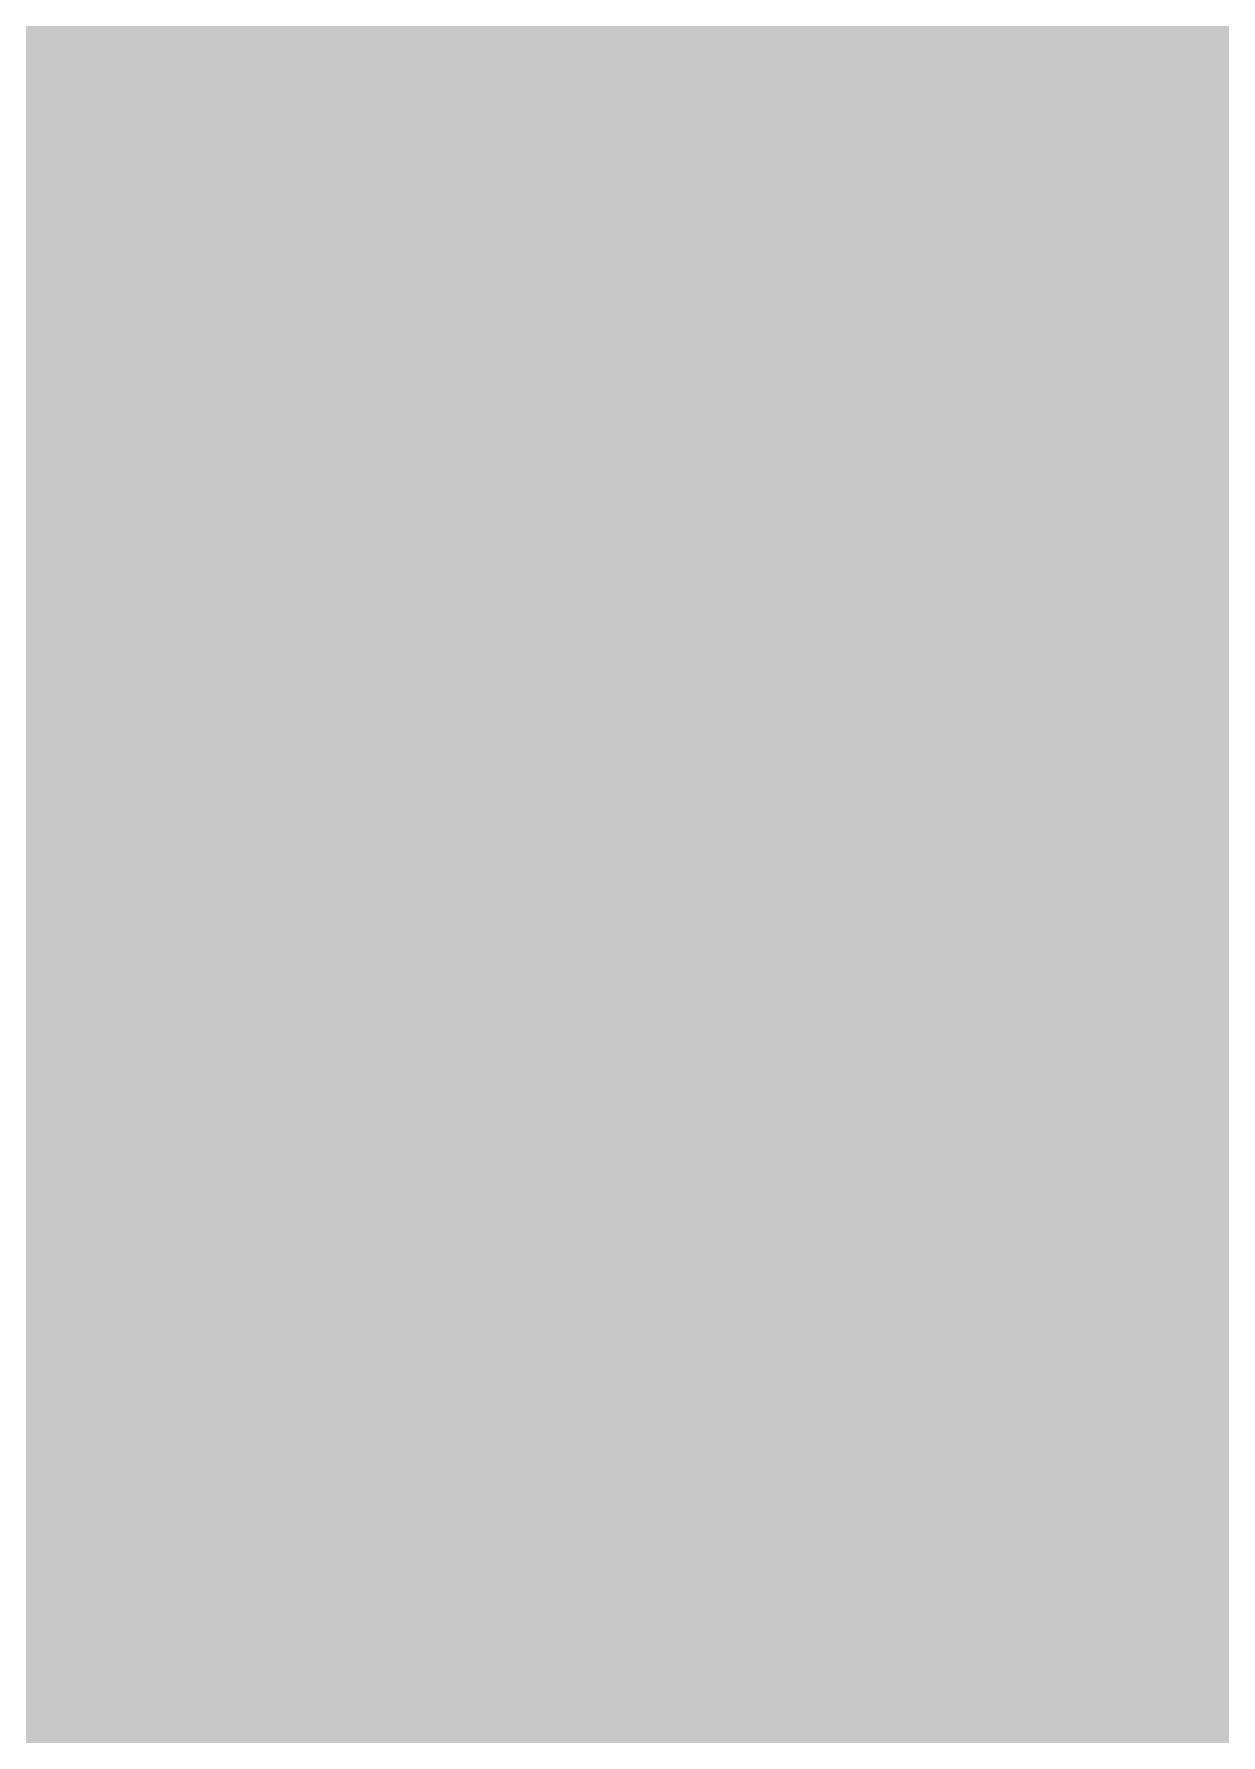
# Model space of a CAD drawing. Header units: inches. Extents: x 0 to 841, y 0 to 594.
# Drawn here: x 790.4598 to 790.6852, y 499.8182 to 500.1413 of the extents above; entities that cross this region are included whole.
import ezdxf

# ---------------------------------------------------------------- set-up
doc = ezdxf.new("R2010")
doc.units = ezdxf.units.IN
doc.layers.add('Sheet', color=255, linetype='Continuous')

msp = doc.modelspace()

# ---------------------------------------------------------------- linework, layer by layer
at = {"layer": 'Sheet'}
for points in [[(790.51485, 500.52496, 0.29972, 0.29972, 0), (790.55976, 500.48004, 0.29972, 0.29972, 0), (790.55976, 500.48004, 0.29972, 0.29972, 0), (790.60468, 500.43512, 0.29972, 0.29972, 0), (790.60468, 500.3902, 0.29972, 0.29972, 0), (790.64959, 500.3902, 0.29972, 0.29972, 0), (790.64959, 500.34528, 0.29972, 0.29972, 0), (790.64959, 500.30036, 0.29972, 0.29972, 0), (790.69451, 500.25545, 0.29972, 0.29972, 0), (790.69451, 500.25545, 0.29972, 0.29972, 0), (790.69451, 500.21053, 0.29972, 0.29972, 0), (790.73942, 500.16561, 0.29972, 0.29972, 0), (790.73942, 500.12069, 0.29972, 0.29972, 0), (790.73942, 500.07577, 0.29972, 0.29972, 0), (790.73942, 500.07577, 0.29972, 0.29972, 0), (790.73942, 500.03085, 0.29972, 0.29972, 0), (790.73942, 499.98594, 0.29972, 0.29972, 0)], [(790.51485, 500.52496, 0.29972, 0.29972, 0), (790.55976, 500.48004, 0.29972, 0.29972, 0), (790.55976, 500.48004, 0.29972, 0.29972, 0), (790.60468, 500.43512, 0.29972, 0.29972, 0), (790.60468, 500.3902, 0.29972, 0.29972, 0), (790.64959, 500.3902, 0.29972, 0.29972, 0), (790.64959, 500.34528, 0.29972, 0.29972, 0), (790.64959, 500.30036, 0.29972, 0.29972, 0), (790.69451, 500.25545, 0.29972, 0.29972, 0), (790.69451, 500.25545, 0.29972, 0.29972, 0), (790.69451, 500.21053, 0.29972, 0.29972, 0), (790.73942, 500.16561, 0.29972, 0.29972, 0), (790.73942, 500.12069, 0.29972, 0.29972, 0), (790.73942, 500.07577, 0.29972, 0.29972, 0), (790.73942, 500.07577, 0.29972, 0.29972, 0), (790.73942, 500.03085, 0.29972, 0.29972, 0), (790.73942, 499.98594, 0.29972, 0.29972, 0)], [(790.51485, 500.52496, 0.29972, 0.29972, 0), (790.55976, 500.48004, 0.29972, 0.29972, 0), (790.55976, 500.48004, 0.29972, 0.29972, 0), (790.60468, 500.43512, 0.29972, 0.29972, 0), (790.60468, 500.3902, 0.29972, 0.29972, 0), (790.64959, 500.3902, 0.29972, 0.29972, 0), (790.64959, 500.34528, 0.29972, 0.29972, 0), (790.64959, 500.30036, 0.29972, 0.29972, 0), (790.69451, 500.25545, 0.29972, 0.29972, 0), (790.69451, 500.25545, 0.29972, 0.29972, 0), (790.69451, 500.21053, 0.29972, 0.29972, 0), (790.73942, 500.16561, 0.29972, 0.29972, 0), (790.73942, 500.12069, 0.29972, 0.29972, 0), (790.73942, 500.07577, 0.29972, 0.29972, 0), (790.73942, 500.07577, 0.29972, 0.29972, 0), (790.73942, 500.03085, 0.29972, 0.29972, 0), (790.73942, 499.98594, 0.29972, 0.29972, 0)], [(790.51485, 500.52496, 0.29972, 0.29972, 0), (790.55976, 500.48004, 0.29972, 0.29972, 0), (790.55976, 500.48004, 0.29972, 0.29972, 0), (790.60468, 500.43512, 0.29972, 0.29972, 0), (790.60468, 500.3902, 0.29972, 0.29972, 0), (790.64959, 500.3902, 0.29972, 0.29972, 0), (790.64959, 500.34528, 0.29972, 0.29972, 0), (790.64959, 500.30036, 0.29972, 0.29972, 0), (790.69451, 500.25545, 0.29972, 0.29972, 0), (790.69451, 500.25545, 0.29972, 0.29972, 0), (790.69451, 500.21053, 0.29972, 0.29972, 0), (790.73942, 500.16561, 0.29972, 0.29972, 0), (790.73942, 500.12069, 0.29972, 0.29972, 0), (790.73942, 500.07577, 0.29972, 0.29972, 0), (790.73942, 500.07577, 0.29972, 0.29972, 0), (790.73942, 500.03085, 0.29972, 0.29972, 0), (790.73942, 499.98594, 0.29972, 0.29972, 0)], [(790.51485, 500.52496, 0.29972, 0.29972, 0), (790.55976, 500.48004, 0.29972, 0.29972, 0), (790.55976, 500.48004, 0.29972, 0.29972, 0), (790.60468, 500.43512, 0.29972, 0.29972, 0), (790.60468, 500.3902, 0.29972, 0.29972, 0), (790.64959, 500.3902, 0.29972, 0.29972, 0), (790.64959, 500.34528, 0.29972, 0.29972, 0), (790.64959, 500.30036, 0.29972, 0.29972, 0), (790.69451, 500.25545, 0.29972, 0.29972, 0), (790.69451, 500.25545, 0.29972, 0.29972, 0), (790.69451, 500.21053, 0.29972, 0.29972, 0), (790.73942, 500.16561, 0.29972, 0.29972, 0), (790.73942, 500.12069, 0.29972, 0.29972, 0), (790.73942, 500.07577, 0.29972, 0.29972, 0), (790.73942, 500.07577, 0.29972, 0.29972, 0), (790.73942, 500.03085, 0.29972, 0.29972, 0), (790.73942, 499.98594, 0.29972, 0.29972, 0)], [(790.51485, 500.52496, 0.29972, 0.29972, 0), (790.55976, 500.48004, 0.29972, 0.29972, 0), (790.55976, 500.48004, 0.29972, 0.29972, 0), (790.60468, 500.43512, 0.29972, 0.29972, 0), (790.60468, 500.3902, 0.29972, 0.29972, 0), (790.64959, 500.3902, 0.29972, 0.29972, 0), (790.64959, 500.34528, 0.29972, 0.29972, 0), (790.64959, 500.30036, 0.29972, 0.29972, 0), (790.69451, 500.25545, 0.29972, 0.29972, 0), (790.69451, 500.25545, 0.29972, 0.29972, 0), (790.69451, 500.21053, 0.29972, 0.29972, 0), (790.73942, 500.16561, 0.29972, 0.29972, 0), (790.73942, 500.12069, 0.29972, 0.29972, 0), (790.73942, 500.07577, 0.29972, 0.29972, 0), (790.73942, 500.07577, 0.29972, 0.29972, 0), (790.73942, 500.03085, 0.29972, 0.29972, 0), (790.73942, 499.98594, 0.29972, 0.29972, 0)], [(790.29027, 500.3902, 0.29972, 0.29972, 0), (790.33518, 500.3902, 0.29972, 0.29972, 0), (790.33518, 500.34528, 0.29972, 0.29972, 0), (790.33518, 500.34528, 0.29972, 0.29972, 0), (790.3801, 500.34528, 0.29972, 0.29972, 0), (790.3801, 500.30036, 0.29972, 0.29972, 0), (790.3801, 500.30036, 0.29972, 0.29972, 0), (790.42502, 500.30036, 0.29972, 0.29972, 0), (790.42502, 500.25545, 0.29972, 0.29972, 0), (790.42502, 500.25545, 0.29972, 0.29972, 0), (790.46993, 500.21053, 0.29972, 0.29972, 0), (790.46993, 500.21053, 0.29972, 0.29972, 0), (790.46993, 500.16561, 0.29972, 0.29972, 0), (790.46993, 500.16561, 0.29972, 0.29972, 0), (790.46993, 500.12069, 0.29972, 0.29972, 0), (790.51485, 500.12069, 0.29972, 0.29972, 0), (790.51485, 500.07577, 0.29972, 0.29972, 0), (790.51485, 500.07577, 0.29972, 0.29972, 0), (790.51485, 500.03085, 0.29972, 0.29972, 0), (790.51485, 500.03085, 0.29972, 0.29972, 0), (790.51485, 499.98594, 0.29972, 0.29972, 0)], [(790.29027, 500.3902, 0.29972, 0.29972, 0), (790.33518, 500.3902, 0.29972, 0.29972, 0), (790.33518, 500.34528, 0.29972, 0.29972, 0), (790.33518, 500.34528, 0.29972, 0.29972, 0), (790.3801, 500.34528, 0.29972, 0.29972, 0), (790.3801, 500.30036, 0.29972, 0.29972, 0), (790.3801, 500.30036, 0.29972, 0.29972, 0), (790.42502, 500.30036, 0.29972, 0.29972, 0), (790.42502, 500.25545, 0.29972, 0.29972, 0), (790.42502, 500.25545, 0.29972, 0.29972, 0), (790.46993, 500.21053, 0.29972, 0.29972, 0), (790.46993, 500.21053, 0.29972, 0.29972, 0), (790.46993, 500.16561, 0.29972, 0.29972, 0), (790.46993, 500.16561, 0.29972, 0.29972, 0), (790.46993, 500.12069, 0.29972, 0.29972, 0), (790.51485, 500.12069, 0.29972, 0.29972, 0), (790.51485, 500.07577, 0.29972, 0.29972, 0), (790.51485, 500.07577, 0.29972, 0.29972, 0), (790.51485, 500.03085, 0.29972, 0.29972, 0), (790.51485, 500.03085, 0.29972, 0.29972, 0), (790.51485, 499.98594, 0.29972, 0.29972, 0)], [(790.29027, 500.3902, 0.29972, 0.29972, 0), (790.33518, 500.3902, 0.29972, 0.29972, 0), (790.33518, 500.34528, 0.29972, 0.29972, 0), (790.33518, 500.34528, 0.29972, 0.29972, 0), (790.3801, 500.34528, 0.29972, 0.29972, 0), (790.3801, 500.30036, 0.29972, 0.29972, 0), (790.3801, 500.30036, 0.29972, 0.29972, 0), (790.42502, 500.30036, 0.29972, 0.29972, 0), (790.42502, 500.25545, 0.29972, 0.29972, 0), (790.42502, 500.25545, 0.29972, 0.29972, 0), (790.46993, 500.21053, 0.29972, 0.29972, 0), (790.46993, 500.21053, 0.29972, 0.29972, 0), (790.46993, 500.16561, 0.29972, 0.29972, 0), (790.46993, 500.16561, 0.29972, 0.29972, 0), (790.46993, 500.12069, 0.29972, 0.29972, 0), (790.51485, 500.12069, 0.29972, 0.29972, 0), (790.51485, 500.07577, 0.29972, 0.29972, 0), (790.51485, 500.07577, 0.29972, 0.29972, 0), (790.51485, 500.03085, 0.29972, 0.29972, 0), (790.51485, 500.03085, 0.29972, 0.29972, 0), (790.51485, 499.98594, 0.29972, 0.29972, 0)], [(790.29027, 500.3902, 0.29972, 0.29972, 0), (790.33518, 500.3902, 0.29972, 0.29972, 0), (790.33518, 500.34528, 0.29972, 0.29972, 0), (790.33518, 500.34528, 0.29972, 0.29972, 0), (790.3801, 500.34528, 0.29972, 0.29972, 0), (790.3801, 500.30036, 0.29972, 0.29972, 0), (790.3801, 500.30036, 0.29972, 0.29972, 0), (790.42502, 500.30036, 0.29972, 0.29972, 0), (790.42502, 500.25545, 0.29972, 0.29972, 0), (790.42502, 500.25545, 0.29972, 0.29972, 0), (790.46993, 500.21053, 0.29972, 0.29972, 0), (790.46993, 500.21053, 0.29972, 0.29972, 0), (790.46993, 500.16561, 0.29972, 0.29972, 0), (790.46993, 500.16561, 0.29972, 0.29972, 0), (790.46993, 500.12069, 0.29972, 0.29972, 0), (790.51485, 500.12069, 0.29972, 0.29972, 0), (790.51485, 500.07577, 0.29972, 0.29972, 0), (790.51485, 500.07577, 0.29972, 0.29972, 0), (790.51485, 500.03085, 0.29972, 0.29972, 0), (790.51485, 500.03085, 0.29972, 0.29972, 0), (790.51485, 499.98594, 0.29972, 0.29972, 0)], [(790.24535, 500.43512, 0.09906, 0.09906, 0), (790.29027, 500.3902, 0.09906, 0.09906, 0), (790.29027, 500.3902, 0.09906, 0.09906, 0), (790.33518, 500.3902, 0.09906, 0.09906, 0), (790.33518, 500.34528, 0.09906, 0.09906, 0), (790.33518, 500.34528, 0.09906, 0.09906, 0), (790.3801, 500.34528, 0.09906, 0.09906, 0), (790.3801, 500.30036, 0.09906, 0.09906, 0), (790.3801, 500.30036, 0.09906, 0.09906, 0), (790.42502, 500.30036, 0.09906, 0.09906, 0), (790.42502, 500.25545, 0.09906, 0.09906, 0), (790.42502, 500.25545, 0.09906, 0.09906, 0), (790.46993, 500.21053, 0.09906, 0.09906, 0), (790.46993, 500.21053, 0.09906, 0.09906, 0), (790.46993, 500.16561, 0.09906, 0.09906, 0), (790.46993, 500.16561, 0.09906, 0.09906, 0), (790.46993, 500.12069, 0.09906, 0.09906, 0), (790.51485, 500.12069, 0.09906, 0.09906, 0), (790.51485, 500.07577, 0.09906, 0.09906, 0), (790.51485, 500.07577, 0.09906, 0.09906, 0), (790.51485, 500.03085, 0.09906, 0.09906, 0), (790.51485, 500.03085, 0.09906, 0.09906, 0), (790.51485, 499.98594, 0.09906, 0.09906, 0)], [(790.24535, 500.43512, 0.09906, 0.09906, 0), (790.29027, 500.3902, 0.09906, 0.09906, 0), (790.29027, 500.3902, 0.09906, 0.09906, 0), (790.33518, 500.3902, 0.09906, 0.09906, 0), (790.33518, 500.34528, 0.09906, 0.09906, 0), (790.33518, 500.34528, 0.09906, 0.09906, 0), (790.3801, 500.34528, 0.09906, 0.09906, 0), (790.3801, 500.30036, 0.09906, 0.09906, 0), (790.3801, 500.30036, 0.09906, 0.09906, 0), (790.42502, 500.30036, 0.09906, 0.09906, 0), (790.42502, 500.25545, 0.09906, 0.09906, 0), (790.42502, 500.25545, 0.09906, 0.09906, 0), (790.46993, 500.21053, 0.09906, 0.09906, 0), (790.46993, 500.21053, 0.09906, 0.09906, 0), (790.46993, 500.16561, 0.09906, 0.09906, 0), (790.46993, 500.16561, 0.09906, 0.09906, 0), (790.46993, 500.12069, 0.09906, 0.09906, 0), (790.51485, 500.12069, 0.09906, 0.09906, 0), (790.51485, 500.07577, 0.09906, 0.09906, 0), (790.51485, 500.07577, 0.09906, 0.09906, 0), (790.51485, 500.03085, 0.09906, 0.09906, 0), (790.51485, 500.03085, 0.09906, 0.09906, 0), (790.51485, 499.98594, 0.09906, 0.09906, 0)], [(790.24535, 500.43512, 0.09906, 0.09906, 0), (790.29027, 500.3902, 0.09906, 0.09906, 0), (790.29027, 500.3902, 0.09906, 0.09906, 0), (790.33518, 500.3902, 0.09906, 0.09906, 0), (790.33518, 500.34528, 0.09906, 0.09906, 0), (790.33518, 500.34528, 0.09906, 0.09906, 0), (790.3801, 500.34528, 0.09906, 0.09906, 0), (790.3801, 500.30036, 0.09906, 0.09906, 0), (790.3801, 500.30036, 0.09906, 0.09906, 0), (790.42502, 500.30036, 0.09906, 0.09906, 0), (790.42502, 500.25545, 0.09906, 0.09906, 0), (790.42502, 500.25545, 0.09906, 0.09906, 0), (790.46993, 500.21053, 0.09906, 0.09906, 0), (790.46993, 500.21053, 0.09906, 0.09906, 0), (790.46993, 500.16561, 0.09906, 0.09906, 0), (790.46993, 500.16561, 0.09906, 0.09906, 0), (790.46993, 500.12069, 0.09906, 0.09906, 0), (790.51485, 500.12069, 0.09906, 0.09906, 0), (790.51485, 500.07577, 0.09906, 0.09906, 0), (790.51485, 500.07577, 0.09906, 0.09906, 0), (790.51485, 500.03085, 0.09906, 0.09906, 0), (790.51485, 500.03085, 0.09906, 0.09906, 0), (790.51485, 499.98594, 0.09906, 0.09906, 0)], [(790.24535, 500.43512, 0.09906, 0.09906, 0), (790.29027, 500.3902, 0.09906, 0.09906, 0), (790.29027, 500.3902, 0.09906, 0.09906, 0), (790.33518, 500.3902, 0.09906, 0.09906, 0), (790.33518, 500.34528, 0.09906, 0.09906, 0), (790.33518, 500.34528, 0.09906, 0.09906, 0), (790.3801, 500.34528, 0.09906, 0.09906, 0), (790.3801, 500.30036, 0.09906, 0.09906, 0), (790.3801, 500.30036, 0.09906, 0.09906, 0), (790.42502, 500.30036, 0.09906, 0.09906, 0), (790.42502, 500.25545, 0.09906, 0.09906, 0), (790.42502, 500.25545, 0.09906, 0.09906, 0), (790.46993, 500.21053, 0.09906, 0.09906, 0), (790.46993, 500.21053, 0.09906, 0.09906, 0), (790.46993, 500.16561, 0.09906, 0.09906, 0), (790.46993, 500.16561, 0.09906, 0.09906, 0), (790.46993, 500.12069, 0.09906, 0.09906, 0), (790.51485, 500.12069, 0.09906, 0.09906, 0), (790.51485, 500.07577, 0.09906, 0.09906, 0), (790.51485, 500.07577, 0.09906, 0.09906, 0), (790.51485, 500.03085, 0.09906, 0.09906, 0), (790.51485, 500.03085, 0.09906, 0.09906, 0), (790.51485, 499.98594, 0.09906, 0.09906, 0)], [(790.60468, 500.43512, 0.09906, 0.09906, 0), (790.60468, 500.3902, 0.09906, 0.09906, 0), (790.64959, 500.3902, 0.09906, 0.09906, 0), (790.64959, 500.34528, 0.09906, 0.09906, 0), (790.64959, 500.30036, 0.09906, 0.09906, 0), (790.69451, 500.25545, 0.09906, 0.09906, 0), (790.69451, 500.25545, 0.09906, 0.09906, 0), (790.69451, 500.21053, 0.09906, 0.09906, 0), (790.73942, 500.16561, 0.09906, 0.09906, 0), (790.73942, 500.12069, 0.09906, 0.09906, 0), (790.73942, 500.07577, 0.09906, 0.09906, 0), (790.73942, 500.07577, 0.09906, 0.09906, 0), (790.73942, 500.03085, 0.09906, 0.09906, 0), (790.73942, 499.98594, 0.09906, 0.09906, 0)], [(790.60468, 500.43512, 0.09906, 0.09906, 0), (790.60468, 500.3902, 0.09906, 0.09906, 0), (790.64959, 500.3902, 0.09906, 0.09906, 0), (790.64959, 500.34528, 0.09906, 0.09906, 0), (790.64959, 500.30036, 0.09906, 0.09906, 0), (790.69451, 500.25545, 0.09906, 0.09906, 0), (790.69451, 500.25545, 0.09906, 0.09906, 0), (790.69451, 500.21053, 0.09906, 0.09906, 0), (790.73942, 500.16561, 0.09906, 0.09906, 0), (790.73942, 500.12069, 0.09906, 0.09906, 0), (790.73942, 500.07577, 0.09906, 0.09906, 0), (790.73942, 500.07577, 0.09906, 0.09906, 0), (790.73942, 500.03085, 0.09906, 0.09906, 0), (790.73942, 499.98594, 0.09906, 0.09906, 0)], [(790.60468, 500.43512, 0.09906, 0.09906, 0), (790.60468, 500.3902, 0.09906, 0.09906, 0), (790.64959, 500.3902, 0.09906, 0.09906, 0), (790.64959, 500.34528, 0.09906, 0.09906, 0), (790.64959, 500.30036, 0.09906, 0.09906, 0), (790.69451, 500.25545, 0.09906, 0.09906, 0), (790.69451, 500.25545, 0.09906, 0.09906, 0), (790.69451, 500.21053, 0.09906, 0.09906, 0), (790.73942, 500.16561, 0.09906, 0.09906, 0), (790.73942, 500.12069, 0.09906, 0.09906, 0), (790.73942, 500.07577, 0.09906, 0.09906, 0), (790.73942, 500.07577, 0.09906, 0.09906, 0), (790.73942, 500.03085, 0.09906, 0.09906, 0), (790.73942, 499.98594, 0.09906, 0.09906, 0)], [(790.60468, 500.43512, 0.09906, 0.09906, 0), (790.60468, 500.3902, 0.09906, 0.09906, 0), (790.64959, 500.3902, 0.09906, 0.09906, 0), (790.64959, 500.34528, 0.09906, 0.09906, 0), (790.64959, 500.30036, 0.09906, 0.09906, 0), (790.69451, 500.25545, 0.09906, 0.09906, 0), (790.69451, 500.25545, 0.09906, 0.09906, 0), (790.69451, 500.21053, 0.09906, 0.09906, 0), (790.73942, 500.16561, 0.09906, 0.09906, 0), (790.73942, 500.12069, 0.09906, 0.09906, 0), (790.73942, 500.07577, 0.09906, 0.09906, 0), (790.73942, 500.07577, 0.09906, 0.09906, 0), (790.73942, 500.03085, 0.09906, 0.09906, 0), (790.73942, 499.98594, 0.09906, 0.09906, 0)], [(790.60468, 500.43512, 0.09906, 0.09906, 0), (790.60468, 500.3902, 0.09906, 0.09906, 0), (790.64959, 500.3902, 0.09906, 0.09906, 0), (790.64959, 500.34528, 0.09906, 0.09906, 0), (790.64959, 500.30036, 0.09906, 0.09906, 0), (790.69451, 500.25545, 0.09906, 0.09906, 0), (790.69451, 500.25545, 0.09906, 0.09906, 0), (790.69451, 500.21053, 0.09906, 0.09906, 0), (790.73942, 500.16561, 0.09906, 0.09906, 0), (790.73942, 500.12069, 0.09906, 0.09906, 0), (790.73942, 500.07577, 0.09906, 0.09906, 0), (790.73942, 500.07577, 0.09906, 0.09906, 0), (790.73942, 500.03085, 0.09906, 0.09906, 0), (790.73942, 499.98594, 0.09906, 0.09906, 0)], [(790.60468, 500.43512, 0.09906, 0.09906, 0), (790.60468, 500.3902, 0.09906, 0.09906, 0), (790.64959, 500.3902, 0.09906, 0.09906, 0), (790.64959, 500.34528, 0.09906, 0.09906, 0), (790.64959, 500.30036, 0.09906, 0.09906, 0), (790.69451, 500.25545, 0.09906, 0.09906, 0), (790.69451, 500.25545, 0.09906, 0.09906, 0), (790.69451, 500.21053, 0.09906, 0.09906, 0), (790.73942, 500.16561, 0.09906, 0.09906, 0), (790.73942, 500.12069, 0.09906, 0.09906, 0), (790.73942, 500.07577, 0.09906, 0.09906, 0), (790.73942, 500.07577, 0.09906, 0.09906, 0), (790.73942, 500.03085, 0.09906, 0.09906, 0), (790.73942, 499.98594, 0.09906, 0.09906, 0)], [(790.02077, 499.98594, 0.7493, 0.7493, 0), (790.02077, 499.98594, 0.7493, 0.7493, 0), (795.00641, 499.98594, 0.7493, 0.7493, 0)], [(790.51485, 499.98594, 0.29972, 0.29972, 0), (790.51485, 499.94102, 0.29972, 0.29972, 0), (790.51485, 499.94102, 0.29972, 0.29972, 0), (790.51485, 499.8961, 0.29972, 0.29972, 0), (790.51485, 499.8961, 0.29972, 0.29972, 0), (790.51485, 499.85118, 0.29972, 0.29972, 0), (790.46993, 499.85118, 0.29972, 0.29972, 0), (790.46993, 499.80626, 0.29972, 0.29972, 0), (790.46993, 499.80626, 0.29972, 0.29972, 0), (790.46993, 499.76134, 0.29972, 0.29972, 0), (790.46993, 499.76134, 0.29972, 0.29972, 0), (790.42502, 499.71643, 0.29972, 0.29972, 0), (790.42502, 499.71643, 0.29972, 0.29972, 0), (790.42502, 499.67151, 0.29972, 0.29972, 0), (790.3801, 499.67151, 0.29972, 0.29972, 0), (790.3801, 499.67151, 0.29972, 0.29972, 0), (790.3801, 499.62659, 0.29972, 0.29972, 0)], [(790.51485, 499.98594, 0.29972, 0.29972, 0), (790.51485, 499.94102, 0.29972, 0.29972, 0), (790.51485, 499.94102, 0.29972, 0.29972, 0), (790.51485, 499.8961, 0.29972, 0.29972, 0), (790.51485, 499.8961, 0.29972, 0.29972, 0), (790.51485, 499.85118, 0.29972, 0.29972, 0), (790.46993, 499.85118, 0.29972, 0.29972, 0), (790.46993, 499.80626, 0.29972, 0.29972, 0), (790.46993, 499.80626, 0.29972, 0.29972, 0), (790.46993, 499.76134, 0.29972, 0.29972, 0), (790.46993, 499.76134, 0.29972, 0.29972, 0), (790.42502, 499.71643, 0.29972, 0.29972, 0), (790.42502, 499.71643, 0.29972, 0.29972, 0), (790.42502, 499.67151, 0.29972, 0.29972, 0), (790.3801, 499.67151, 0.29972, 0.29972, 0), (790.3801, 499.67151, 0.29972, 0.29972, 0), (790.3801, 499.62659, 0.29972, 0.29972, 0)], [(790.51485, 499.98594, 0.29972, 0.29972, 0), (790.51485, 499.94102, 0.29972, 0.29972, 0), (790.51485, 499.94102, 0.29972, 0.29972, 0), (790.51485, 499.8961, 0.29972, 0.29972, 0), (790.51485, 499.8961, 0.29972, 0.29972, 0), (790.51485, 499.85118, 0.29972, 0.29972, 0), (790.46993, 499.85118, 0.29972, 0.29972, 0), (790.46993, 499.80626, 0.29972, 0.29972, 0), (790.46993, 499.80626, 0.29972, 0.29972, 0), (790.46993, 499.76134, 0.29972, 0.29972, 0), (790.46993, 499.76134, 0.29972, 0.29972, 0), (790.42502, 499.71643, 0.29972, 0.29972, 0), (790.42502, 499.71643, 0.29972, 0.29972, 0), (790.42502, 499.67151, 0.29972, 0.29972, 0), (790.3801, 499.67151, 0.29972, 0.29972, 0), (790.3801, 499.67151, 0.29972, 0.29972, 0), (790.3801, 499.62659, 0.29972, 0.29972, 0)], [(790.51485, 499.98594, 0.29972, 0.29972, 0), (790.51485, 499.94102, 0.29972, 0.29972, 0), (790.51485, 499.94102, 0.29972, 0.29972, 0), (790.51485, 499.8961, 0.29972, 0.29972, 0), (790.51485, 499.8961, 0.29972, 0.29972, 0), (790.51485, 499.85118, 0.29972, 0.29972, 0), (790.46993, 499.85118, 0.29972, 0.29972, 0), (790.46993, 499.80626, 0.29972, 0.29972, 0), (790.46993, 499.80626, 0.29972, 0.29972, 0), (790.46993, 499.76134, 0.29972, 0.29972, 0), (790.46993, 499.76134, 0.29972, 0.29972, 0), (790.42502, 499.71643, 0.29972, 0.29972, 0), (790.42502, 499.71643, 0.29972, 0.29972, 0), (790.42502, 499.67151, 0.29972, 0.29972, 0), (790.3801, 499.67151, 0.29972, 0.29972, 0), (790.3801, 499.67151, 0.29972, 0.29972, 0), (790.3801, 499.62659, 0.29972, 0.29972, 0)], [(790.51485, 499.98594, 0.29972, 0.29972, 0), (790.51485, 499.98594, 0.29972, 0.29972, 0), (790.51485, 499.98594, 0.29972, 0.29972, 0), (790.51485, 499.98594, 0.29972, 0.29972, 0), (790.51485, 499.98594, 0.29972, 0.29972, 0), (790.51485, 499.98594, 0.29972, 0.29972, 0), (790.51485, 499.98594, 0.29972, 0.29972, 0), (790.51485, 499.98594, 0.29972, 0.29972, 0), (790.51485, 499.98594, 0.29972, 0.29972, 0), (790.51485, 499.98594, 0.29972, 0.29972, 0), (790.51485, 499.98594, 0.29972, 0.29972, 0), (790.51485, 499.98594, 0.29972, 0.29972, 0), (790.51485, 499.98594, 0.29972, 0.29972, 0), (790.51485, 499.98594, 0.29972, 0.29972, 0), (790.51485, 499.98594, 0.29972, 0.29972, 0), (790.51485, 499.98594, 0.29972, 0.29972, 0), (790.51485, 499.98594, 0.29972, 0.29972, 0), (790.51485, 499.98594, 0.29972, 0.29972, 0), (790.51485, 499.98594, 0.29972, 0.29972, 0), (790.51485, 499.98594, 0.29972, 0.29972, 0), (790.51485, 499.98594, 0.29972, 0.29972, 0), (790.51485, 499.98594, 0.29972, 0.29972, 0), (790.51485, 499.98594, 0.29972, 0.29972, 0), (790.51485, 499.98594, 0.29972, 0.29972, 0), (790.51485, 499.98594, 0.29972, 0.29972, 0), (790.51485, 499.98594, 0.29972, 0.29972, 0), (790.51485, 499.98594, 0.29972, 0.29972, 0), (790.51485, 499.98594, 0.29972, 0.29972, 0), (790.51485, 499.98594, 0.29972, 0.29972, 0), (790.51485, 499.98594, 0.29972, 0.29972, 0), (790.51485, 499.98594, 0.29972, 0.29972, 0), (790.51485, 499.98594, 0.29972, 0.29972, 0), (790.51485, 499.98594, 0.29972, 0.29972, 0)], [(790.51485, 499.98594, 0.29972, 0.29972, 0), (790.51485, 499.98594, 0.29972, 0.29972, 0)], [(790.51485, 499.98594, 0.29972, 0.29972, 0), (790.51485, 499.98594, 0.29972, 0.29972, 0), (790.51485, 499.98594, 0.29972, 0.29972, 0), (790.51485, 499.98594, 0.29972, 0.29972, 0), (790.51485, 499.98594, 0.29972, 0.29972, 0), (790.51485, 499.98594, 0.29972, 0.29972, 0), (790.51485, 499.98594, 0.29972, 0.29972, 0), (790.51485, 499.98594, 0.29972, 0.29972, 0), (790.51485, 499.98594, 0.29972, 0.29972, 0), (790.51485, 499.98594, 0.29972, 0.29972, 0), (790.51485, 499.98594, 0.29972, 0.29972, 0), (790.51485, 499.98594, 0.29972, 0.29972, 0), (790.51485, 499.98594, 0.29972, 0.29972, 0), (790.51485, 499.98594, 0.29972, 0.29972, 0), (790.51485, 499.98594, 0.29972, 0.29972, 0), (790.51485, 499.98594, 0.29972, 0.29972, 0), (790.51485, 499.98594, 0.29972, 0.29972, 0), (790.51485, 499.98594, 0.29972, 0.29972, 0), (790.51485, 499.98594, 0.29972, 0.29972, 0), (790.51485, 499.98594, 0.29972, 0.29972, 0), (790.51485, 499.98594, 0.29972, 0.29972, 0), (790.51485, 499.98594, 0.29972, 0.29972, 0), (790.51485, 499.98594, 0.29972, 0.29972, 0), (790.51485, 499.98594, 0.29972, 0.29972, 0), (790.51485, 499.98594, 0.29972, 0.29972, 0), (790.51485, 499.98594, 0.29972, 0.29972, 0), (790.51485, 499.98594, 0.29972, 0.29972, 0), (790.51485, 499.98594, 0.29972, 0.29972, 0), (790.51485, 499.98594, 0.29972, 0.29972, 0), (790.51485, 499.98594, 0.29972, 0.29972, 0), (790.51485, 499.98594, 0.29972, 0.29972, 0), (790.51485, 499.98594, 0.29972, 0.29972, 0), (790.51485, 499.98594, 0.29972, 0.29972, 0)], [(790.51485, 499.98594, 0.29972, 0.29972, 0), (790.51485, 499.98594, 0.29972, 0.29972, 0)], [(790.51485, 499.98594, 0.29972, 0.29972, 0), (790.51485, 499.98594, 0.29972, 0.29972, 0), (790.51485, 499.98594, 0.29972, 0.29972, 0), (790.51485, 499.98594, 0.29972, 0.29972, 0), (790.51485, 499.98594, 0.29972, 0.29972, 0), (790.51485, 499.98594, 0.29972, 0.29972, 0), (790.51485, 499.98594, 0.29972, 0.29972, 0), (790.51485, 499.98594, 0.29972, 0.29972, 0), (790.51485, 499.98594, 0.29972, 0.29972, 0), (790.51485, 499.98594, 0.29972, 0.29972, 0), (790.51485, 499.98594, 0.29972, 0.29972, 0), (790.51485, 499.98594, 0.29972, 0.29972, 0), (790.51485, 499.98594, 0.29972, 0.29972, 0), (790.51485, 499.98594, 0.29972, 0.29972, 0), (790.51485, 499.98594, 0.29972, 0.29972, 0), (790.51485, 499.98594, 0.29972, 0.29972, 0), (790.51485, 499.98594, 0.29972, 0.29972, 0), (790.51485, 499.98594, 0.29972, 0.29972, 0), (790.51485, 499.98594, 0.29972, 0.29972, 0), (790.51485, 499.98594, 0.29972, 0.29972, 0), (790.51485, 499.98594, 0.29972, 0.29972, 0), (790.51485, 499.98594, 0.29972, 0.29972, 0), (790.51485, 499.98594, 0.29972, 0.29972, 0), (790.51485, 499.98594, 0.29972, 0.29972, 0), (790.51485, 499.98594, 0.29972, 0.29972, 0), (790.51485, 499.98594, 0.29972, 0.29972, 0), (790.51485, 499.98594, 0.29972, 0.29972, 0), (790.51485, 499.98594, 0.29972, 0.29972, 0), (790.51485, 499.98594, 0.29972, 0.29972, 0), (790.51485, 499.98594, 0.29972, 0.29972, 0), (790.51485, 499.98594, 0.29972, 0.29972, 0), (790.51485, 499.98594, 0.29972, 0.29972, 0), (790.51485, 499.98594, 0.29972, 0.29972, 0)], [(790.51485, 499.98594, 0.29972, 0.29972, 0), (790.51485, 499.98594, 0.29972, 0.29972, 0)], [(790.51485, 499.98594, 0.29972, 0.29972, 0), (790.51485, 499.98594, 0.29972, 0.29972, 0), (790.51485, 499.98594, 0.29972, 0.29972, 0), (790.51485, 499.98594, 0.29972, 0.29972, 0), (790.51485, 499.98594, 0.29972, 0.29972, 0), (790.51485, 499.98594, 0.29972, 0.29972, 0), (790.51485, 499.98594, 0.29972, 0.29972, 0), (790.51485, 499.98594, 0.29972, 0.29972, 0), (790.51485, 499.98594, 0.29972, 0.29972, 0), (790.51485, 499.98594, 0.29972, 0.29972, 0), (790.51485, 499.98594, 0.29972, 0.29972, 0), (790.51485, 499.98594, 0.29972, 0.29972, 0), (790.51485, 499.98594, 0.29972, 0.29972, 0), (790.51485, 499.98594, 0.29972, 0.29972, 0), (790.51485, 499.98594, 0.29972, 0.29972, 0), (790.51485, 499.98594, 0.29972, 0.29972, 0), (790.51485, 499.98594, 0.29972, 0.29972, 0), (790.51485, 499.98594, 0.29972, 0.29972, 0), (790.51485, 499.98594, 0.29972, 0.29972, 0), (790.51485, 499.98594, 0.29972, 0.29972, 0), (790.51485, 499.98594, 0.29972, 0.29972, 0), (790.51485, 499.98594, 0.29972, 0.29972, 0), (790.51485, 499.98594, 0.29972, 0.29972, 0), (790.51485, 499.98594, 0.29972, 0.29972, 0), (790.51485, 499.98594, 0.29972, 0.29972, 0), (790.51485, 499.98594, 0.29972, 0.29972, 0), (790.51485, 499.98594, 0.29972, 0.29972, 0), (790.51485, 499.98594, 0.29972, 0.29972, 0), (790.51485, 499.98594, 0.29972, 0.29972, 0), (790.51485, 499.98594, 0.29972, 0.29972, 0), (790.51485, 499.98594, 0.29972, 0.29972, 0), (790.51485, 499.98594, 0.29972, 0.29972, 0), (790.51485, 499.98594, 0.29972, 0.29972, 0)], [(790.51485, 499.98594, 0.29972, 0.29972, 0), (790.51485, 499.98594, 0.29972, 0.29972, 0)], [(790.73942, 499.98594, 0.29972, 0.29972, 0), (790.73942, 499.94102, 0.29972, 0.29972, 0), (790.73942, 499.8961, 0.29972, 0.29972, 0), (790.73942, 499.85118, 0.29972, 0.29972, 0), (790.73942, 499.80626, 0.29972, 0.29972, 0), (790.73942, 499.80626, 0.29972, 0.29972, 0), (790.69451, 499.76134, 0.29972, 0.29972, 0), (790.69451, 499.71643, 0.29972, 0.29972, 0), (790.69451, 499.67151, 0.29972, 0.29972, 0), (790.64959, 499.62659, 0.29972, 0.29972, 0)], [(790.73942, 499.98594, 0.29972, 0.29972, 0), (790.73942, 499.94102, 0.29972, 0.29972, 0), (790.73942, 499.8961, 0.29972, 0.29972, 0), (790.73942, 499.85118, 0.29972, 0.29972, 0), (790.73942, 499.80626, 0.29972, 0.29972, 0), (790.73942, 499.80626, 0.29972, 0.29972, 0), (790.69451, 499.76134, 0.29972, 0.29972, 0), (790.69451, 499.71643, 0.29972, 0.29972, 0), (790.69451, 499.67151, 0.29972, 0.29972, 0), (790.64959, 499.62659, 0.29972, 0.29972, 0)], [(790.73942, 499.98594, 0.29972, 0.29972, 0), (790.73942, 499.94102, 0.29972, 0.29972, 0), (790.73942, 499.8961, 0.29972, 0.29972, 0), (790.73942, 499.85118, 0.29972, 0.29972, 0), (790.73942, 499.80626, 0.29972, 0.29972, 0), (790.73942, 499.80626, 0.29972, 0.29972, 0), (790.69451, 499.76134, 0.29972, 0.29972, 0), (790.69451, 499.71643, 0.29972, 0.29972, 0), (790.69451, 499.67151, 0.29972, 0.29972, 0), (790.64959, 499.62659, 0.29972, 0.29972, 0)], [(790.73942, 499.98594, 0.29972, 0.29972, 0), (790.73942, 499.94102, 0.29972, 0.29972, 0), (790.73942, 499.8961, 0.29972, 0.29972, 0), (790.73942, 499.85118, 0.29972, 0.29972, 0), (790.73942, 499.80626, 0.29972, 0.29972, 0), (790.73942, 499.80626, 0.29972, 0.29972, 0), (790.69451, 499.76134, 0.29972, 0.29972, 0), (790.69451, 499.71643, 0.29972, 0.29972, 0), (790.69451, 499.67151, 0.29972, 0.29972, 0), (790.64959, 499.62659, 0.29972, 0.29972, 0)], [(790.73942, 499.98594, 0.29972, 0.29972, 0), (790.73942, 499.94102, 0.29972, 0.29972, 0), (790.73942, 499.8961, 0.29972, 0.29972, 0), (790.73942, 499.85118, 0.29972, 0.29972, 0), (790.73942, 499.80626, 0.29972, 0.29972, 0), (790.73942, 499.80626, 0.29972, 0.29972, 0), (790.69451, 499.76134, 0.29972, 0.29972, 0), (790.69451, 499.71643, 0.29972, 0.29972, 0), (790.69451, 499.67151, 0.29972, 0.29972, 0), (790.64959, 499.62659, 0.29972, 0.29972, 0)], [(790.73942, 499.98594, 0.29972, 0.29972, 0), (790.73942, 499.94102, 0.29972, 0.29972, 0), (790.73942, 499.8961, 0.29972, 0.29972, 0), (790.73942, 499.85118, 0.29972, 0.29972, 0), (790.73942, 499.80626, 0.29972, 0.29972, 0), (790.73942, 499.80626, 0.29972, 0.29972, 0), (790.69451, 499.76134, 0.29972, 0.29972, 0), (790.69451, 499.71643, 0.29972, 0.29972, 0), (790.69451, 499.67151, 0.29972, 0.29972, 0), (790.64959, 499.62659, 0.29972, 0.29972, 0)], [(790.73942, 499.98594, 0.29972, 0.29972, 0), (790.73942, 499.98594, 0.29972, 0.29972, 0), (790.73942, 499.98594, 0.29972, 0.29972, 0), (790.73942, 499.98594, 0.29972, 0.29972, 0), (790.73942, 499.98594, 0.29972, 0.29972, 0), (790.73942, 499.98594, 0.29972, 0.29972, 0), (790.73942, 499.98594, 0.29972, 0.29972, 0), (790.73942, 499.98594, 0.29972, 0.29972, 0), (790.73942, 499.98594, 0.29972, 0.29972, 0), (790.73942, 499.98594, 0.29972, 0.29972, 0), (790.73942, 499.98594, 0.29972, 0.29972, 0), (790.73942, 499.98594, 0.29972, 0.29972, 0), (790.73942, 499.98594, 0.29972, 0.29972, 0), (790.73942, 499.98594, 0.29972, 0.29972, 0), (790.73942, 499.98594, 0.29972, 0.29972, 0), (790.73942, 499.98594, 0.29972, 0.29972, 0), (790.73942, 499.98594, 0.29972, 0.29972, 0), (790.73942, 499.98594, 0.29972, 0.29972, 0), (790.73942, 499.98594, 0.29972, 0.29972, 0), (790.73942, 499.98594, 0.29972, 0.29972, 0), (790.73942, 499.98594, 0.29972, 0.29972, 0), (790.73942, 499.98594, 0.29972, 0.29972, 0), (790.73942, 499.98594, 0.29972, 0.29972, 0), (790.73942, 499.98594, 0.29972, 0.29972, 0), (790.73942, 499.98594, 0.29972, 0.29972, 0), (790.73942, 499.98594, 0.29972, 0.29972, 0), (790.73942, 499.98594, 0.29972, 0.29972, 0), (790.73942, 499.98594, 0.29972, 0.29972, 0), (790.73942, 499.98594, 0.29972, 0.29972, 0), (790.73942, 499.98594, 0.29972, 0.29972, 0), (790.73942, 499.98594, 0.29972, 0.29972, 0), (790.73942, 499.98594, 0.29972, 0.29972, 0), (790.73942, 499.98594, 0.29972, 0.29972, 0)], [(790.73942, 499.98594, 0.29972, 0.29972, 0), (790.73942, 499.98594, 0.29972, 0.29972, 0)], [(790.73942, 499.98594, 0.29972, 0.29972, 0), (790.73942, 499.98594, 0.29972, 0.29972, 0), (790.73942, 499.98594, 0.29972, 0.29972, 0), (790.73942, 499.98594, 0.29972, 0.29972, 0), (790.73942, 499.98594, 0.29972, 0.29972, 0), (790.73942, 499.98594, 0.29972, 0.29972, 0), (790.73942, 499.98594, 0.29972, 0.29972, 0), (790.73942, 499.98594, 0.29972, 0.29972, 0), (790.73942, 499.98594, 0.29972, 0.29972, 0), (790.73942, 499.98594, 0.29972, 0.29972, 0), (790.73942, 499.98594, 0.29972, 0.29972, 0), (790.73942, 499.98594, 0.29972, 0.29972, 0), (790.73942, 499.98594, 0.29972, 0.29972, 0), (790.73942, 499.98594, 0.29972, 0.29972, 0), (790.73942, 499.98594, 0.29972, 0.29972, 0), (790.73942, 499.98594, 0.29972, 0.29972, 0), (790.73942, 499.98594, 0.29972, 0.29972, 0), (790.73942, 499.98594, 0.29972, 0.29972, 0), (790.73942, 499.98594, 0.29972, 0.29972, 0), (790.73942, 499.98594, 0.29972, 0.29972, 0), (790.73942, 499.98594, 0.29972, 0.29972, 0), (790.73942, 499.98594, 0.29972, 0.29972, 0), (790.73942, 499.98594, 0.29972, 0.29972, 0), (790.73942, 499.98594, 0.29972, 0.29972, 0), (790.73942, 499.98594, 0.29972, 0.29972, 0), (790.73942, 499.98594, 0.29972, 0.29972, 0), (790.73942, 499.98594, 0.29972, 0.29972, 0), (790.73942, 499.98594, 0.29972, 0.29972, 0), (790.73942, 499.98594, 0.29972, 0.29972, 0), (790.73942, 499.98594, 0.29972, 0.29972, 0), (790.73942, 499.98594, 0.29972, 0.29972, 0), (790.73942, 499.98594, 0.29972, 0.29972, 0), (790.73942, 499.98594, 0.29972, 0.29972, 0)], [(790.73942, 499.98594, 0.29972, 0.29972, 0), (790.73942, 499.98594, 0.29972, 0.29972, 0)], [(790.73942, 499.98594, 0.29972, 0.29972, 0), (790.73942, 499.98594, 0.29972, 0.29972, 0), (790.73942, 499.98594, 0.29972, 0.29972, 0), (790.73942, 499.98594, 0.29972, 0.29972, 0), (790.73942, 499.98594, 0.29972, 0.29972, 0), (790.73942, 499.98594, 0.29972, 0.29972, 0), (790.73942, 499.98594, 0.29972, 0.29972, 0), (790.73942, 499.98594, 0.29972, 0.29972, 0), (790.73942, 499.98594, 0.29972, 0.29972, 0), (790.73942, 499.98594, 0.29972, 0.29972, 0), (790.73942, 499.98594, 0.29972, 0.29972, 0), (790.73942, 499.98594, 0.29972, 0.29972, 0), (790.73942, 499.98594, 0.29972, 0.29972, 0), (790.73942, 499.98594, 0.29972, 0.29972, 0), (790.73942, 499.98594, 0.29972, 0.29972, 0), (790.73942, 499.98594, 0.29972, 0.29972, 0), (790.73942, 499.98594, 0.29972, 0.29972, 0), (790.73942, 499.98594, 0.29972, 0.29972, 0), (790.73942, 499.98594, 0.29972, 0.29972, 0), (790.73942, 499.98594, 0.29972, 0.29972, 0), (790.73942, 499.98594, 0.29972, 0.29972, 0), (790.73942, 499.98594, 0.29972, 0.29972, 0), (790.73942, 499.98594, 0.29972, 0.29972, 0), (790.73942, 499.98594, 0.29972, 0.29972, 0), (790.73942, 499.98594, 0.29972, 0.29972, 0), (790.73942, 499.98594, 0.29972, 0.29972, 0), (790.73942, 499.98594, 0.29972, 0.29972, 0), (790.73942, 499.98594, 0.29972, 0.29972, 0), (790.73942, 499.98594, 0.29972, 0.29972, 0), (790.73942, 499.98594, 0.29972, 0.29972, 0), (790.73942, 499.98594, 0.29972, 0.29972, 0), (790.73942, 499.98594, 0.29972, 0.29972, 0), (790.73942, 499.98594, 0.29972, 0.29972, 0)], [(790.73942, 499.98594, 0.29972, 0.29972, 0), (790.73942, 499.98594, 0.29972, 0.29972, 0)], [(790.73942, 499.98594, 0.29972, 0.29972, 0), (790.73942, 499.98594, 0.29972, 0.29972, 0), (790.73942, 499.98594, 0.29972, 0.29972, 0), (790.73942, 499.98594, 0.29972, 0.29972, 0), (790.73942, 499.98594, 0.29972, 0.29972, 0), (790.73942, 499.98594, 0.29972, 0.29972, 0), (790.73942, 499.98594, 0.29972, 0.29972, 0), (790.73942, 499.98594, 0.29972, 0.29972, 0), (790.73942, 499.98594, 0.29972, 0.29972, 0), (790.73942, 499.98594, 0.29972, 0.29972, 0), (790.73942, 499.98594, 0.29972, 0.29972, 0), (790.73942, 499.98594, 0.29972, 0.29972, 0), (790.73942, 499.98594, 0.29972, 0.29972, 0), (790.73942, 499.98594, 0.29972, 0.29972, 0), (790.73942, 499.98594, 0.29972, 0.29972, 0), (790.73942, 499.98594, 0.29972, 0.29972, 0), (790.73942, 499.98594, 0.29972, 0.29972, 0), (790.73942, 499.98594, 0.29972, 0.29972, 0), (790.73942, 499.98594, 0.29972, 0.29972, 0), (790.73942, 499.98594, 0.29972, 0.29972, 0), (790.73942, 499.98594, 0.29972, 0.29972, 0), (790.73942, 499.98594, 0.29972, 0.29972, 0), (790.73942, 499.98594, 0.29972, 0.29972, 0), (790.73942, 499.98594, 0.29972, 0.29972, 0), (790.73942, 499.98594, 0.29972, 0.29972, 0), (790.73942, 499.98594, 0.29972, 0.29972, 0), (790.73942, 499.98594, 0.29972, 0.29972, 0), (790.73942, 499.98594, 0.29972, 0.29972, 0), (790.73942, 499.98594, 0.29972, 0.29972, 0), (790.73942, 499.98594, 0.29972, 0.29972, 0), (790.73942, 499.98594, 0.29972, 0.29972, 0), (790.73942, 499.98594, 0.29972, 0.29972, 0), (790.73942, 499.98594, 0.29972, 0.29972, 0)], [(790.73942, 499.98594, 0.29972, 0.29972, 0), (790.73942, 499.98594, 0.29972, 0.29972, 0)], [(790.73942, 499.98594, 0.29972, 0.29972, 0), (790.73942, 499.98594, 0.29972, 0.29972, 0), (790.73942, 499.98594, 0.29972, 0.29972, 0), (790.73942, 499.98594, 0.29972, 0.29972, 0), (790.73942, 499.98594, 0.29972, 0.29972, 0), (790.73942, 499.98594, 0.29972, 0.29972, 0), (790.73942, 499.98594, 0.29972, 0.29972, 0), (790.73942, 499.98594, 0.29972, 0.29972, 0), (790.73942, 499.98594, 0.29972, 0.29972, 0), (790.73942, 499.98594, 0.29972, 0.29972, 0), (790.73942, 499.98594, 0.29972, 0.29972, 0), (790.73942, 499.98594, 0.29972, 0.29972, 0), (790.73942, 499.98594, 0.29972, 0.29972, 0), (790.73942, 499.98594, 0.29972, 0.29972, 0), (790.73942, 499.98594, 0.29972, 0.29972, 0), (790.73942, 499.98594, 0.29972, 0.29972, 0), (790.73942, 499.98594, 0.29972, 0.29972, 0), (790.73942, 499.98594, 0.29972, 0.29972, 0), (790.73942, 499.98594, 0.29972, 0.29972, 0), (790.73942, 499.98594, 0.29972, 0.29972, 0), (790.73942, 499.98594, 0.29972, 0.29972, 0), (790.73942, 499.98594, 0.29972, 0.29972, 0), (790.73942, 499.98594, 0.29972, 0.29972, 0), (790.73942, 499.98594, 0.29972, 0.29972, 0), (790.73942, 499.98594, 0.29972, 0.29972, 0), (790.73942, 499.98594, 0.29972, 0.29972, 0), (790.73942, 499.98594, 0.29972, 0.29972, 0), (790.73942, 499.98594, 0.29972, 0.29972, 0), (790.73942, 499.98594, 0.29972, 0.29972, 0), (790.73942, 499.98594, 0.29972, 0.29972, 0), (790.73942, 499.98594, 0.29972, 0.29972, 0), (790.73942, 499.98594, 0.29972, 0.29972, 0), (790.73942, 499.98594, 0.29972, 0.29972, 0)], [(790.73942, 499.98594, 0.29972, 0.29972, 0), (790.73942, 499.98594, 0.29972, 0.29972, 0)], [(790.73942, 499.98594, 0.29972, 0.29972, 0), (790.73942, 499.98594, 0.29972, 0.29972, 0), (790.73942, 499.98594, 0.29972, 0.29972, 0), (790.73942, 499.98594, 0.29972, 0.29972, 0), (790.73942, 499.98594, 0.29972, 0.29972, 0), (790.73942, 499.98594, 0.29972, 0.29972, 0), (790.73942, 499.98594, 0.29972, 0.29972, 0), (790.73942, 499.98594, 0.29972, 0.29972, 0), (790.73942, 499.98594, 0.29972, 0.29972, 0), (790.73942, 499.98594, 0.29972, 0.29972, 0), (790.73942, 499.98594, 0.29972, 0.29972, 0), (790.73942, 499.98594, 0.29972, 0.29972, 0), (790.73942, 499.98594, 0.29972, 0.29972, 0), (790.73942, 499.98594, 0.29972, 0.29972, 0), (790.73942, 499.98594, 0.29972, 0.29972, 0), (790.73942, 499.98594, 0.29972, 0.29972, 0), (790.73942, 499.98594, 0.29972, 0.29972, 0), (790.73942, 499.98594, 0.29972, 0.29972, 0), (790.73942, 499.98594, 0.29972, 0.29972, 0), (790.73942, 499.98594, 0.29972, 0.29972, 0), (790.73942, 499.98594, 0.29972, 0.29972, 0), (790.73942, 499.98594, 0.29972, 0.29972, 0), (790.73942, 499.98594, 0.29972, 0.29972, 0), (790.73942, 499.98594, 0.29972, 0.29972, 0), (790.73942, 499.98594, 0.29972, 0.29972, 0), (790.73942, 499.98594, 0.29972, 0.29972, 0), (790.73942, 499.98594, 0.29972, 0.29972, 0), (790.73942, 499.98594, 0.29972, 0.29972, 0), (790.73942, 499.98594, 0.29972, 0.29972, 0), (790.73942, 499.98594, 0.29972, 0.29972, 0), (790.73942, 499.98594, 0.29972, 0.29972, 0), (790.73942, 499.98594, 0.29972, 0.29972, 0), (790.73942, 499.98594, 0.29972, 0.29972, 0)], [(790.73942, 499.98594, 0.29972, 0.29972, 0), (790.73942, 499.98594, 0.29972, 0.29972, 0)], [(790.51485, 499.98594, 0.09906, 0.09906, 0), (790.51485, 499.94102, 0.09906, 0.09906, 0), (790.51485, 499.94102, 0.09906, 0.09906, 0), (790.51485, 499.8961, 0.09906, 0.09906, 0), (790.51485, 499.8961, 0.09906, 0.09906, 0), (790.51485, 499.85118, 0.09906, 0.09906, 0), (790.46993, 499.85118, 0.09906, 0.09906, 0), (790.46993, 499.80626, 0.09906, 0.09906, 0), (790.46993, 499.80626, 0.09906, 0.09906, 0), (790.46993, 499.76134, 0.09906, 0.09906, 0)], [(790.51485, 499.98594, 0.09906, 0.09906, 0), (790.51485, 499.94102, 0.09906, 0.09906, 0), (790.51485, 499.94102, 0.09906, 0.09906, 0), (790.51485, 499.8961, 0.09906, 0.09906, 0), (790.51485, 499.8961, 0.09906, 0.09906, 0), (790.51485, 499.85118, 0.09906, 0.09906, 0), (790.46993, 499.85118, 0.09906, 0.09906, 0), (790.46993, 499.80626, 0.09906, 0.09906, 0), (790.46993, 499.80626, 0.09906, 0.09906, 0), (790.46993, 499.76134, 0.09906, 0.09906, 0)], [(790.51485, 499.98594, 0.09906, 0.09906, 0), (790.51485, 499.94102, 0.09906, 0.09906, 0), (790.51485, 499.94102, 0.09906, 0.09906, 0), (790.51485, 499.8961, 0.09906, 0.09906, 0), (790.51485, 499.8961, 0.09906, 0.09906, 0), (790.51485, 499.85118, 0.09906, 0.09906, 0), (790.46993, 499.85118, 0.09906, 0.09906, 0), (790.46993, 499.80626, 0.09906, 0.09906, 0), (790.46993, 499.80626, 0.09906, 0.09906, 0), (790.46993, 499.76134, 0.09906, 0.09906, 0)], [(790.51485, 499.98594, 0.09906, 0.09906, 0), (790.51485, 499.94102, 0.09906, 0.09906, 0), (790.51485, 499.94102, 0.09906, 0.09906, 0), (790.51485, 499.8961, 0.09906, 0.09906, 0), (790.51485, 499.8961, 0.09906, 0.09906, 0), (790.51485, 499.85118, 0.09906, 0.09906, 0), (790.46993, 499.85118, 0.09906, 0.09906, 0), (790.46993, 499.80626, 0.09906, 0.09906, 0), (790.46993, 499.80626, 0.09906, 0.09906, 0), (790.46993, 499.76134, 0.09906, 0.09906, 0)], [(790.51485, 499.98594, 0.09906, 0.09906, 0), (790.51485, 499.98594, 0.09906, 0.09906, 0), (790.51485, 499.98594, 0.09906, 0.09906, 0), (790.51485, 499.98594, 0.09906, 0.09906, 0), (790.51485, 499.98594, 0.09906, 0.09906, 0), (790.51485, 499.98594, 0.09906, 0.09906, 0), (790.51485, 499.98594, 0.09906, 0.09906, 0), (790.51485, 499.98594, 0.09906, 0.09906, 0), (790.51485, 499.98594, 0.09906, 0.09906, 0), (790.51485, 499.98594, 0.09906, 0.09906, 0), (790.51485, 499.98594, 0.09906, 0.09906, 0), (790.51485, 499.98594, 0.09906, 0.09906, 0), (790.51485, 499.98594, 0.09906, 0.09906, 0), (790.51485, 499.98594, 0.09906, 0.09906, 0), (790.51485, 499.98594, 0.09906, 0.09906, 0), (790.51485, 499.98594, 0.09906, 0.09906, 0), (790.51485, 499.98594, 0.09906, 0.09906, 0), (790.51485, 499.98594, 0.09906, 0.09906, 0), (790.51485, 499.98594, 0.09906, 0.09906, 0), (790.51485, 499.98594, 0.09906, 0.09906, 0), (790.51485, 499.98594, 0.09906, 0.09906, 0), (790.51485, 499.98594, 0.09906, 0.09906, 0), (790.51485, 499.98594, 0.09906, 0.09906, 0), (790.51485, 499.98594, 0.09906, 0.09906, 0), (790.51485, 499.98594, 0.09906, 0.09906, 0), (790.51485, 499.98594, 0.09906, 0.09906, 0), (790.51485, 499.98594, 0.09906, 0.09906, 0), (790.51485, 499.98594, 0.09906, 0.09906, 0), (790.51485, 499.98594, 0.09906, 0.09906, 0), (790.51485, 499.98594, 0.09906, 0.09906, 0), (790.51485, 499.98594, 0.09906, 0.09906, 0), (790.51485, 499.98594, 0.09906, 0.09906, 0), (790.51485, 499.98594, 0.09906, 0.09906, 0)], [(790.51485, 499.98594, 0.09906, 0.09906, 0), (790.51485, 499.98594, 0.09906, 0.09906, 0)], [(790.51485, 499.98594, 0.09906, 0.09906, 0), (790.51485, 499.98594, 0.09906, 0.09906, 0), (790.51485, 499.98594, 0.09906, 0.09906, 0), (790.51485, 499.98594, 0.09906, 0.09906, 0), (790.51485, 499.98594, 0.09906, 0.09906, 0), (790.51485, 499.98594, 0.09906, 0.09906, 0), (790.51485, 499.98594, 0.09906, 0.09906, 0), (790.51485, 499.98594, 0.09906, 0.09906, 0), (790.51485, 499.98594, 0.09906, 0.09906, 0), (790.51485, 499.98594, 0.09906, 0.09906, 0), (790.51485, 499.98594, 0.09906, 0.09906, 0), (790.51485, 499.98594, 0.09906, 0.09906, 0), (790.51485, 499.98594, 0.09906, 0.09906, 0), (790.51485, 499.98594, 0.09906, 0.09906, 0), (790.51485, 499.98594, 0.09906, 0.09906, 0), (790.51485, 499.98594, 0.09906, 0.09906, 0), (790.51485, 499.98594, 0.09906, 0.09906, 0), (790.51485, 499.98594, 0.09906, 0.09906, 0), (790.51485, 499.98594, 0.09906, 0.09906, 0), (790.51485, 499.98594, 0.09906, 0.09906, 0), (790.51485, 499.98594, 0.09906, 0.09906, 0), (790.51485, 499.98594, 0.09906, 0.09906, 0), (790.51485, 499.98594, 0.09906, 0.09906, 0), (790.51485, 499.98594, 0.09906, 0.09906, 0), (790.51485, 499.98594, 0.09906, 0.09906, 0), (790.51485, 499.98594, 0.09906, 0.09906, 0), (790.51485, 499.98594, 0.09906, 0.09906, 0), (790.51485, 499.98594, 0.09906, 0.09906, 0), (790.51485, 499.98594, 0.09906, 0.09906, 0), (790.51485, 499.98594, 0.09906, 0.09906, 0), (790.51485, 499.98594, 0.09906, 0.09906, 0), (790.51485, 499.98594, 0.09906, 0.09906, 0), (790.51485, 499.98594, 0.09906, 0.09906, 0)], [(790.51485, 499.98594, 0.09906, 0.09906, 0), (790.51485, 499.98594, 0.09906, 0.09906, 0)], [(790.51485, 499.98594, 0.09906, 0.09906, 0), (790.51485, 499.98594, 0.09906, 0.09906, 0), (790.51485, 499.98594, 0.09906, 0.09906, 0), (790.51485, 499.98594, 0.09906, 0.09906, 0), (790.51485, 499.98594, 0.09906, 0.09906, 0), (790.51485, 499.98594, 0.09906, 0.09906, 0), (790.51485, 499.98594, 0.09906, 0.09906, 0), (790.51485, 499.98594, 0.09906, 0.09906, 0), (790.51485, 499.98594, 0.09906, 0.09906, 0), (790.51485, 499.98594, 0.09906, 0.09906, 0), (790.51485, 499.98594, 0.09906, 0.09906, 0), (790.51485, 499.98594, 0.09906, 0.09906, 0), (790.51485, 499.98594, 0.09906, 0.09906, 0), (790.51485, 499.98594, 0.09906, 0.09906, 0), (790.51485, 499.98594, 0.09906, 0.09906, 0), (790.51485, 499.98594, 0.09906, 0.09906, 0), (790.51485, 499.98594, 0.09906, 0.09906, 0), (790.51485, 499.98594, 0.09906, 0.09906, 0), (790.51485, 499.98594, 0.09906, 0.09906, 0), (790.51485, 499.98594, 0.09906, 0.09906, 0), (790.51485, 499.98594, 0.09906, 0.09906, 0), (790.51485, 499.98594, 0.09906, 0.09906, 0), (790.51485, 499.98594, 0.09906, 0.09906, 0), (790.51485, 499.98594, 0.09906, 0.09906, 0), (790.51485, 499.98594, 0.09906, 0.09906, 0), (790.51485, 499.98594, 0.09906, 0.09906, 0), (790.51485, 499.98594, 0.09906, 0.09906, 0), (790.51485, 499.98594, 0.09906, 0.09906, 0), (790.51485, 499.98594, 0.09906, 0.09906, 0), (790.51485, 499.98594, 0.09906, 0.09906, 0), (790.51485, 499.98594, 0.09906, 0.09906, 0), (790.51485, 499.98594, 0.09906, 0.09906, 0), (790.51485, 499.98594, 0.09906, 0.09906, 0)], [(790.51485, 499.98594, 0.09906, 0.09906, 0), (790.51485, 499.98594, 0.09906, 0.09906, 0)], [(790.51485, 499.98594, 0.09906, 0.09906, 0), (790.51485, 499.98594, 0.09906, 0.09906, 0), (790.51485, 499.98594, 0.09906, 0.09906, 0), (790.51485, 499.98594, 0.09906, 0.09906, 0), (790.51485, 499.98594, 0.09906, 0.09906, 0), (790.51485, 499.98594, 0.09906, 0.09906, 0), (790.51485, 499.98594, 0.09906, 0.09906, 0), (790.51485, 499.98594, 0.09906, 0.09906, 0), (790.51485, 499.98594, 0.09906, 0.09906, 0), (790.51485, 499.98594, 0.09906, 0.09906, 0), (790.51485, 499.98594, 0.09906, 0.09906, 0), (790.51485, 499.98594, 0.09906, 0.09906, 0), (790.51485, 499.98594, 0.09906, 0.09906, 0), (790.51485, 499.98594, 0.09906, 0.09906, 0), (790.51485, 499.98594, 0.09906, 0.09906, 0), (790.51485, 499.98594, 0.09906, 0.09906, 0), (790.51485, 499.98594, 0.09906, 0.09906, 0), (790.51485, 499.98594, 0.09906, 0.09906, 0), (790.51485, 499.98594, 0.09906, 0.09906, 0), (790.51485, 499.98594, 0.09906, 0.09906, 0), (790.51485, 499.98594, 0.09906, 0.09906, 0), (790.51485, 499.98594, 0.09906, 0.09906, 0), (790.51485, 499.98594, 0.09906, 0.09906, 0), (790.51485, 499.98594, 0.09906, 0.09906, 0), (790.51485, 499.98594, 0.09906, 0.09906, 0), (790.51485, 499.98594, 0.09906, 0.09906, 0), (790.51485, 499.98594, 0.09906, 0.09906, 0), (790.51485, 499.98594, 0.09906, 0.09906, 0), (790.51485, 499.98594, 0.09906, 0.09906, 0), (790.51485, 499.98594, 0.09906, 0.09906, 0), (790.51485, 499.98594, 0.09906, 0.09906, 0), (790.51485, 499.98594, 0.09906, 0.09906, 0), (790.51485, 499.98594, 0.09906, 0.09906, 0)], [(790.51485, 499.98594, 0.09906, 0.09906, 0), (790.51485, 499.98594, 0.09906, 0.09906, 0)], [(790.73942, 499.98594, 0.09906, 0.09906, 0), (790.73942, 499.94102, 0.09906, 0.09906, 0), (790.73942, 499.8961, 0.09906, 0.09906, 0), (790.73942, 499.85118, 0.09906, 0.09906, 0), (790.73942, 499.80626, 0.09906, 0.09906, 0), (790.73942, 499.80626, 0.09906, 0.09906, 0), (790.69451, 499.76134, 0.09906, 0.09906, 0)], [(790.73942, 499.98594, 0.09906, 0.09906, 0), (790.73942, 499.94102, 0.09906, 0.09906, 0), (790.73942, 499.8961, 0.09906, 0.09906, 0), (790.73942, 499.85118, 0.09906, 0.09906, 0), (790.73942, 499.80626, 0.09906, 0.09906, 0), (790.73942, 499.80626, 0.09906, 0.09906, 0), (790.69451, 499.76134, 0.09906, 0.09906, 0)], [(790.73942, 499.98594, 0.09906, 0.09906, 0), (790.73942, 499.94102, 0.09906, 0.09906, 0), (790.73942, 499.8961, 0.09906, 0.09906, 0), (790.73942, 499.85118, 0.09906, 0.09906, 0), (790.73942, 499.80626, 0.09906, 0.09906, 0), (790.73942, 499.80626, 0.09906, 0.09906, 0), (790.69451, 499.76134, 0.09906, 0.09906, 0)], [(790.73942, 499.98594, 0.09906, 0.09906, 0), (790.73942, 499.94102, 0.09906, 0.09906, 0), (790.73942, 499.8961, 0.09906, 0.09906, 0), (790.73942, 499.85118, 0.09906, 0.09906, 0), (790.73942, 499.80626, 0.09906, 0.09906, 0), (790.73942, 499.80626, 0.09906, 0.09906, 0), (790.69451, 499.76134, 0.09906, 0.09906, 0)], [(790.73942, 499.98594, 0.09906, 0.09906, 0), (790.73942, 499.94102, 0.09906, 0.09906, 0), (790.73942, 499.8961, 0.09906, 0.09906, 0), (790.73942, 499.85118, 0.09906, 0.09906, 0), (790.73942, 499.80626, 0.09906, 0.09906, 0), (790.73942, 499.80626, 0.09906, 0.09906, 0), (790.69451, 499.76134, 0.09906, 0.09906, 0)], [(790.73942, 499.98594, 0.09906, 0.09906, 0), (790.73942, 499.94102, 0.09906, 0.09906, 0), (790.73942, 499.8961, 0.09906, 0.09906, 0), (790.73942, 499.85118, 0.09906, 0.09906, 0), (790.73942, 499.80626, 0.09906, 0.09906, 0), (790.73942, 499.80626, 0.09906, 0.09906, 0), (790.69451, 499.76134, 0.09906, 0.09906, 0)]]:
    msp.add_lwpolyline(points, format="xyseb", dxfattribs=at)
msp.add_lwpolyline([(789.74589, 499.99961, 0.508, 0.508, 1), (790.25389, 499.99961, 0.508, 0.508, 1)], format="xyseb", close=True, dxfattribs=at)

doc.saveas('drawing.dxf')
